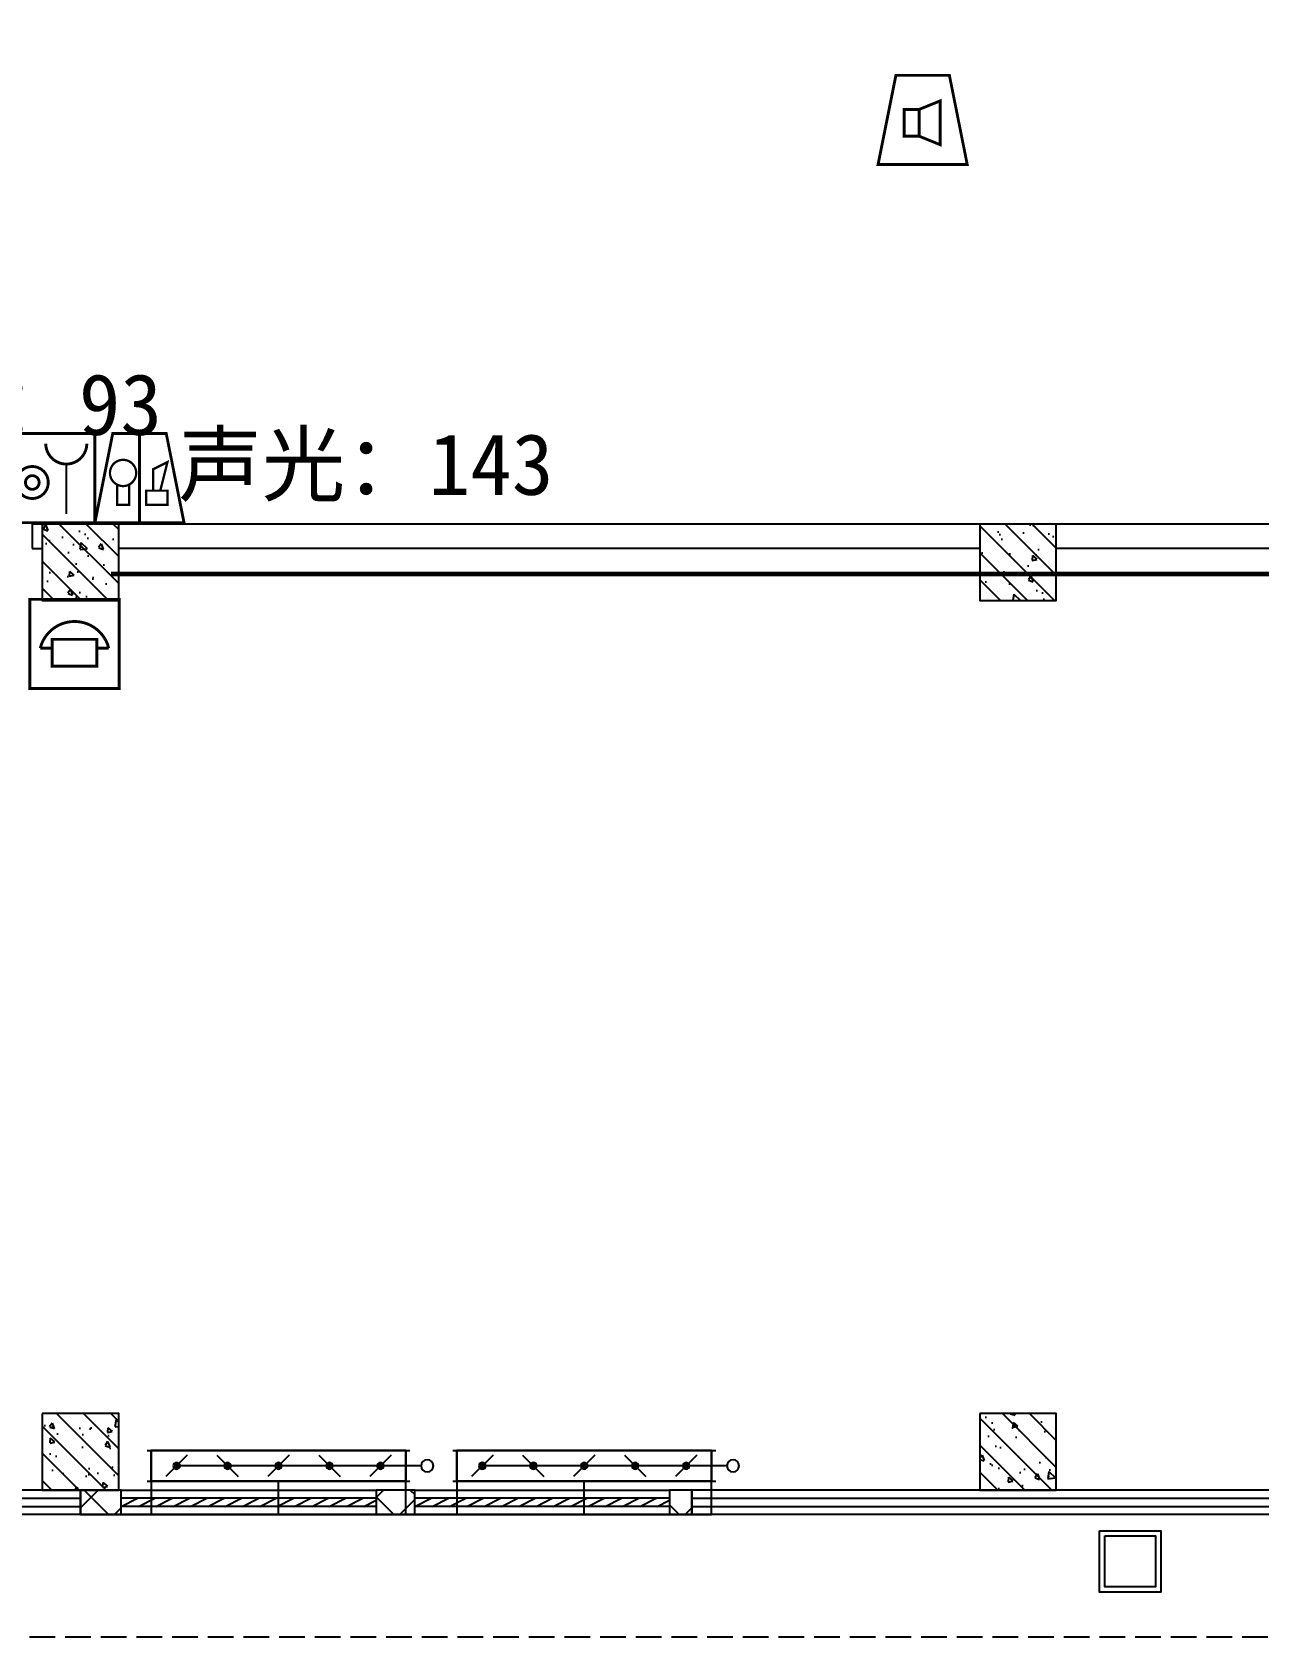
# Model space of a CAD drawing. Header units: millimetres. Extents: x -633009578 to 5705885, y -633235091 to 2571734.
# Drawn here: x 3553645 to 3565684, y 2058795 to 2074535 of the extents above; entities that cross this region are included whole.
import ezdxf

# ---------------------------------------------------------------- set-up
doc = ezdxf.new("R2010")
doc.units = ezdxf.units.MM
doc.header["$LTSCALE"] = 1000
doc.header["$MEASUREMENT"] = 0
doc.linetypes.add('CENTER2', pattern=[1.125, 0.75, -0.125, 0.125, -0.125])
doc.linetypes.add('DASH', pattern=[0.35, 0.25, -0.1])
doc.layers.get('0').update_dxf_attribs({"color": 9})
for name, color, linetype in [('000000000000电气', 7, 'Continuous'), ('A-COLUM(柱)', 255, 'Continuous'), ('A-F-AREA(计算)', 5, 'Continuous'), ('A-HATH(填充)', 8, 'Continuous'), ('A-ROOF-G(钢构)', 25, 'Continuous'), ('A-ST-O(室外)', 54, 'Continuous'), ('A-WALL(墙)', 255, 'Continuous'), ('A-WINDOW（窗）', 4, 'Continuous'), ('DUCT-送风中心线', 5, 'CENTER2'), ('DUCT-送风法兰', 2, 'Continuous'), ('DUCT-送风电动阀门', 7, 'Continuous'), ('DUCT-送风管', 4, 'Continuous'), ('DUCT-送风管端线', 2, 'Continuous'), ('WALL', 9, 'Continuous'), ('电-强电平面-线缆', 3, 'Continuous'), ('设备-消防', 3, 'Continuous')]:
    doc.layers.add(name, color=color, linetype=linetype)
doc.styles.add('IDQSTYLE', font='simhei.ttf', dxfattribs={"width": 0.707, "bigfont": 'hztxt.shx'})
doc.styles.add('宋体', font='simhei.ttf')
pattern_1 = [(45, (1102421.475196055, 677964.29318137), (-200.0002033111466, 200.0002033111467), []), (135, (1102421.475196055, 677964.29318137), (-200.0002033111467, -200.0002033111466), [])]

# ---------------------------------------------------------------- blocks, each defined once
blk = doc.blocks.new('HC001213')
at = {"color": 0, "linetype": 'Continuous', "const_width": 0.2}
blk.add_lwpolyline([(-1.875, 3.125), (1.875, 3.125), (3.125, -3.125), (-3.125, -3.125)], close=True, dxfattribs=at)
for points in [[(-0.243653517016746, 0.7382802506738564), (1.231346482983254, 1.338280250673856), (1.231346482983254, -1.736719749326144), (-0.243653517016746, -1.136719749326144)], [(-1.293653517016746, 0.7382802506738564), (-0.243653517016746, 0.7382802506738564), (-0.243653517016746, -1.136719749326144), (-1.293653517016746, -1.136719749326144), (-1.293653517016746, 0.7382802506738564)]]:
    blk.add_lwpolyline(points, dxfattribs=at)
at = {"color": 0, "style": 'IDQSTYLE', "width": 0.7}
blk.add_attdef('PSFHATT', (5.125, -3.125), '', height=2.5, dxfattribs=at)
blk = doc.blocks.new('HC001212')
at = {"color": 0, "linetype": 'Continuous', "const_width": 0.2}
blk.add_lwpolyline([(-1.875, 3.125), (1.875, 3.125), (3.125, -3.125), (-3.125, -3.125)], close=True, dxfattribs=at)
at = {"color": 0, "linetype": 'Continuous'}
for points, const_width in [([(0, 3.125), (0, -3.125)], 0.2), ([(-1.459485991813081, -0.8805239327332393), (-1.95948599181308, 1.119476067266761), (-0.9594859918130805, 0.619476067266761), (-0.9594859918130805, -0.8805239327332393)], 0.16), ([(-1.959485991813081, -1.880523932733239), (-1.95948599181308, -0.8805239327332393), (-0.4594859918130805, -0.8805239327332393), (-0.4594859918130805, -1.880523932733239), (-1.959485991813081, -1.880523932733239)], 0.16), ([(0.7290485194275803, -0.380523932733239), (0.7290485194281489, -1.880523932733239), (1.569048519428149, -1.880523932733239), (1.569048519430491, -0.380523932733239)], 0.16)]:
    blk.add_lwpolyline(points, dxfattribs=dict(at, const_width=const_width))
at = {"color": 0, "linetype": 'Continuous', "const_width": 0.16}
blk.add_lwpolyline([(1.799048519428144, -0.2905239327332435, 0.1989123673796631), (2.068287334970649, 0.3594760672667566, 0.1989123673796631), (1.799048519428145, 1.009476067266757, 0.1989123673796404), (1.149048519428189, 1.278714882809276, 0.1989123673796654), (0.4990485194281443, 1.009476067266757, 0.198912367379653), (0.2298097038856248, 0.3594760672667572, 0.1989123673796529), (0.4990485194281444, -0.2905239327332433, 0.1989123673796571), (1.14904851942816, -0.5597627482757622, 0.1989123673796488)], format="xyb", close=True, dxfattribs=at)
at = {"color": 0, "style": 'IDQSTYLE', "width": 0.7}
blk.add_attdef('PSFHATT', (5.125, -3.125), '', height=2.5, dxfattribs=at)
blk = doc.blocks.new('HC001208')
at = {"color": 0, "linetype": 'Continuous', "const_width": 0.2}
blk.add_lwpolyline([(-3.125, 3.125), (3.125, 3.125), (3.125, -3.125), (-3.125, -3.125)], close=True, dxfattribs=at)
blk.add_lwpolyline([(-2.560875308812533, 2.421549273106315, 0.198912367379651), (-2.13910907372117, 1.40331550819771, 0.1989123673796632), (-1.120875308812534, 0.9815492731063138, 0.1989123673796561), (-0.1026415439039181, 1.403315508197666, 0.1989123673796525), (0.3191246911874668, 2.421549273106313)], format="xyb", dxfattribs=at)
at = {"color": 0, "linetype": 'Continuous', "const_width": 0.128}
blk.add_lwpolyline([(-1.120875308812544, 0.9815492731063138), (-1.120875308812535, -2.518826738720627)], dxfattribs=at)
at = {"color": 0, "linetype": 'Continuous', "const_width": 0.2}
for points in [[(2.383210274305692, -0.3093507400644881, 0.9999999999999997), (0.1432102743056918, -0.3093507400644877, 0.9999999999999999)], [(0.7832102743056915, -0.3093507400644884, 0.9999999999999994), (1.743210274305692, -0.3093507400644881, 0.9999999999999994)]]:
    blk.add_lwpolyline(points, format="xyb", close=True, dxfattribs=at)
at = {"color": 0, "style": 'IDQSTYLE', "width": 0.7}
blk.add_attdef('PSFHATT', (5.125, -3.125), '', height=2.5, dxfattribs=at)
blk = doc.blocks.new('HC001230')
at = {"color": 0, "linetype": 'Continuous', "const_width": 0.2}
blk.add_lwpolyline([(-3.125, 3.125), (3.125, 3.125), (3.125, -3.125), (-3.125, -3.125)], close=True, dxfattribs=at)
for points in [[(-1.749999999999972, 0.8473639094686121, -0.1989123673796602), (1.4210854715202e-14, 1.57223764362152, -0.1989123673796619), (1.750000000000028, 0.8473639094686121, -0.1359723361279837), (2.401072989950848, -0.3027623563785085, -0.1989123673796581)], [(-2.401072989951189, -0.3027623563785085, -0.1359723361280036), (-1.749999999999972, 0.8473639094686121, -0.1989123673796602)]]:
    blk.add_lwpolyline(points, format="xyb", dxfattribs=at)
for points in [[(-1.5625, 0.32223764362152), (1.5625, 0.32223764362152), (1.5625, -1.55276235637848), (-1.5625, -1.55276235637848), (-1.5625, 0.32223764362152)], [(-2.40107298995126, -0.3027623563785085), (-1.5625, -0.30276235637848)], [(1.5625, -0.30276235637848), (2.401072989950791, -0.3027623563785085)]]:
    blk.add_lwpolyline(points, dxfattribs=at)
at = {"color": 0, "style": 'IDQSTYLE', "width": 0.7}
blk.add_attdef('PSFHATT', (5.125, -3.125), '', height=2.5, dxfattribs=at)
blk = doc.blocks.new('$WINLIB2D$00000039')
at = {"color": 0}
for points in [[(-0.4999999999983409, 0.5000000000445652), (-0.4999999999999964, -0.4999999999999716)], [(0.5000000000016591, 0.4999999999536158), (-0.4999999999983409, 0.5000000000445652)], [(0.4999999999983338, -0.5000000000463842), (0.4999999999999609, 0.4999999999999432)], [(-0.499999999999428, 0.1666666667124446), (0.500000000000572, 0.1666666666205998)], [(-0.3838834764901549, -0.166666666632409), (-0.4479860405916831, 0.1666666667079113)], [(-0.3158924398378069, -0.166666666637866), (-0.3799950039392748, 0.1666666667006353)], [(-0.2479014031851996, -0.166666666645142), (-0.3120039672867243, 0.1666666666951784)], [(-0.1799103665328481, -0.1666666666505989), (-0.2440129306343159, 0.1666666666887977)], [(-0.1119193298802692, -0.1666666666569512), (-0.1760218939817904, 0.1666666666824455)], [(-0.04392829322788927, -0.1666666666633319), (-0.1080308573293216, 0.1666666666760648)], [(0.02406274342471804, -0.1666666666696841), (-0.04003982067680312, 0.1666666666697125)], [(0.09205378007703402, -0.1666666666751411), (0.02795121597557682, 0.1666666666642556)], [(0.1600448167296129, -0.1666666666815217), (0.0959422526280953, 0.1666666666578749)], [(0.2280358533819644, -0.166666666687874), (0.163933289280525, 0.1666666666505989)], [(0.2960268900345753, -0.1666666666942547), (0.231924325933047, 0.1666666666460657)], [(0.3640179266869801, -0.1666666667006069), (0.2999153625854838, 0.166666666639685)], [(0.4320089633395341, -0.1666666667060639), (0.3679063992380058, 0.166666666632409)], [(0.4999999999916831, -0.1666666667115209), (0.4358974358904746, 0.1666666666260568)], [(-0.4518745131427302, -0.1666666666260284), (-0.5000000000072298, 0.08358586507802102)], [(-0.500000000000572, -0.1666666666214951), (0.499999999999428, -0.1666666667124446)], [(0.4999999999983338, -0.5000000000463842), (-0.5000000000016662, -0.4999999999554348)]]:
    blk.add_lwpolyline(points, dxfattribs=at)
blk = doc.blocks.new('$TCHSYS$WIN2D')
for p, q in [((-0.5, 0.5), (0.5, 0.5)), ((-0.5, 0.5), (-0.4999999999999999, -0.5)), ((0.5, 0.5), (0.4999999999999998, -0.5)), ((0.5, 0.1666666666666666), (-0.5, 0.1666666666666666)), ((0.5, -0.1666666666666667), (-0.5, -0.1666666666666667)), ((-0.4999999999999999, -0.5), (0.5, -0.5))]:
    blk.add_line(p, q)
blk = doc.blocks.new('_FZH')
h = blk.add_hatch()
h.set_pattern_fill('钢筋混凝土', color=256, scale=0.1, style=0)
h.set_pattern_definition([(45, (0, 0), (-0.1767766952966369, 0.1767766952966369), []), (50, (0, 0), (0.7172601826007535, -0.06275213498259512), [0.07500000000000001, -0.8250000000000001]), (355, (0, 0), (-0.138751333613, 0.7521921337000119), [0.06, -0.66]), (100.4514, (0.05977168000000001, -0.00522934), (0.5785093817140216, 0.6894395420609536), [0.06374019, -0.701142112]), (46.1842, (0, 0.2), (1.067241048625645, -0.1655190143290181), [0.1125, -1.2375]), (96.6356, (0.088936745, 0.186206693), (0.9346627055487033, 0.9741178709004418), [0.095610288, -1.051713]), (351.1842, (0, 0.2), (0.9346619451336272, 0.9741186009253247), [0.09000000000000001, -0.9900000000000001]), (21, (0.1, 0.15), (0.5969070521184617, -0.4026188906653388), [0.07500000000000001, -0.8250000000000001]), (326, (0.1, 0.15), (0.2433153319215824, 0.7251500450468529), [0.06, -0.66]), (71.4514, (0.149742233, 0.116448394), (0.84022262858149, 0.3225304967099524), [0.06374019, -0.701142112]), (37.50000000000001, (0, 0), (0.01215985531729062, 0.3328938538313115), [0, -0.652, 0, -0.67, 0, -0.6625000000000001]), (7.499999999999999, (0, 0), (0.2630695374421486, 0.3944117118823603), [0, -0.382, 0, -0.637, 0, -0.2525]), (-32.5, (-0.223, 0), (0.533822436172409, -0.02255487173437976), [0, -0.25, 0, -0.78, 0, -1.035]), (-42.5, (-0.323, 0), (0.5831861693423862, 0.1001049823323177), [0, -0.325, 0, -0.518, 0, -0.735])])
h.paths.add_polyline_path([(-0.5, -0.5), (0.5, -0.5), (0.5, 0.5), (-0.5, 0.5)])
blk.add_lwpolyline([(-0.5, -0.5), (0.5, -0.5), (0.5, 0.5), (-0.5, 0.5)], close=True)
blk = doc.blocks.new('00000561Cent_DN')
at = {"color": 0, "linetype": 'ByBlock', "lineweight": -2}
blk.add_line((175, 175), (-175, -175), dxfattribs=at)
for radius in [55.3955500890495, 37.51539900800275, 26.83071063336451]:
    blk.add_circle((0, 0), radius, dxfattribs=at)
blk = doc.blocks.new('00000561Cent_UP')
at = {"color": 0, "linetype": 'ByBlock', "lineweight": -2}
blk.add_line((175, -175), (-175, 175), dxfattribs=at)
for radius in [55.3955500890495, 37.51539900800275, 26.83071063336451]:
    blk.add_circle((0, 0), radius, dxfattribs=at)
blk = doc.blocks.new('00000561Cent')
blk.add_line((0, 250), (0, -250))
blk = doc.blocks.new('00000561Body')
at = {"color": 0, "linetype": 'ByBlock', "lineweight": -2}
for p, q in [((-250, -500), (-250, 500)), ((250, 500), (-250, 500)), ((250, -500), (250, 500)), ((-250, -500), (250, -500))]:
    blk.add_line(p, q, dxfattribs=at)
blk.add_line((0, 500), (0, 0))
blk = doc.blocks.new('00000561Hand')
blk.add_line((0, 250), (0, 0))
at = {"color": 0, "linetype": 'ByBlock', "lineweight": -2}
blk.add_circle((0, 350), 100, dxfattribs=at)

msp = doc.modelspace()

# ---------------------------------------------------------------- hatches: boundary and pattern name
at = {"layer": 'A-HATH(填充)'}
h = msp.add_hatch(dxfattribs=at)
h.set_pattern_fill('多孔材料', color=256, scale=100, style=0)
h.set_pattern_definition(pattern_1)
h.paths.add_polyline_path([(3554119.994032013, 2059994.629172636), (3554519.994031505, 2059994.629172635), (3554519.994031504, 2060234.629172633), (3554119.994032013, 2060234.629172633)])
h = msp.add_hatch(dxfattribs=at)
h.set_pattern_fill('多孔材料', color=256, scale=100, style=0)
h.set_pattern_definition(pattern_1)
h.paths.add_polyline_path([(3557019.994031505, 2059994.629172635), (3557399.994032013, 2059994.629172635), (3557399.994032013, 2060234.629172633), (3557019.994031504, 2060234.629172633)])
h = msp.add_hatch(dxfattribs=at)
h.set_pattern_fill('多孔材料', color=256, scale=100, style=0)
h.set_pattern_definition(pattern_1)
h.paths.add_polyline_path([(3559899.994032013, 2059994.629172635), (3560119.994031504, 2059994.629172635), (3560119.994031504, 2060234.629172633), (3559899.994032013, 2060234.629172633)])

# ---------------------------------------------------------------- linework, layer by layer
at = {"layer": 'A-F-AREA(计算)'}
msp.add_lwpolyline([(3534479.994031782, 2196074.629172625), (3668759.994031782, 2196074.629172625), (3668759.994031782, 2059994.629172625), (3534479.994031782, 2059994.629172625)], close=True, dxfattribs=at)
at = {"layer": 'A-ROOF-G(钢构)'}
for points in [[(3564120.001237538, 2059834.629172627), (3564720.001237538, 2059834.629172627), (3564720.001237538, 2059234.629172627), (3564120.001237538, 2059234.629172627)], [(3564170.001237538, 2059784.629172627), (3564670.001237538, 2059784.629172627), (3564670.001237538, 2059284.629172627), (3564170.001237538, 2059284.629172627)]]:
    msp.add_lwpolyline(points, close=True, dxfattribs=at)
at = {"layer": 'A-ST-O(室外)', "linetype": 'DASH'}
msp.add_lwpolyline([(3534719.994031765, 2058794.629172639), (3602269.994472506, 2058794.629172639)], dxfattribs=at)
at = {"layer": 'A-WALL(墙)'}
for p, q in [((3553744.994031993, 2069709.629172092), (3553644.994031504, 2069709.629172726)), ((3553644.994031504, 2069709.629172726), (3553644.994031504, 2069469.629172652)), ((3562944.994031993, 2069709.629172634), (3554494.994031342, 2069709.629172624)), ((3572144.994031993, 2069709.629172634), (3563694.994031342, 2069709.629172632)), ((3553644.994031504, 2069469.629172652), (3553744.994031993, 2069469.629172466)), ((3562944.994031993, 2069469.629172634), (3554494.994031342, 2069469.62917263)), ((3572144.994031993, 2069469.629172634), (3563694.994031342, 2069469.629172638))]:
    msp.add_line(p, q, dxfattribs=at)
at = {"layer": 'DUCT-送风中心线', "color": 8}
for p, q in [((3556063.124919219, 2059994.629172626), (3556063.124919219, 2060322.670655213)), ((3559063.124919219, 2059994.629172626), (3559063.124919219, 2060322.670655213))]:
    msp.add_line(p, q, dxfattribs=at)
at = {"layer": 'DUCT-送风法兰', "color": 8}
for p, q in [((3554773.124919219, 2060622.970655213), (3557353.124919219, 2060622.970655213)), ((3557773.124919219, 2060622.970655213), (3560353.124919219, 2060622.970655213)), ((3554773.124919219, 2060322.770655213), (3557353.124919219, 2060322.770655213)), ((3557773.124919219, 2060322.770655213), (3560353.124919219, 2060322.770655213))]:
    msp.add_line(p, q, dxfattribs=at)
at = {"layer": 'DUCT-送风管', "color": 8}
for p, q in [((3554813.124919219, 2060322.870655213), (3554813.124919219, 2060622.870655213)), ((3557313.124919219, 2060622.870655213), (3557313.124919219, 2060322.870655213)), ((3557813.124919219, 2060322.870655213), (3557813.124919219, 2060622.870655213)), ((3560313.124919219, 2060622.870655213), (3560313.124919219, 2060322.870655213)), ((3554813.124919219, 2060322.670655213), (3554813.124919219, 2059994.629172626)), ((3557313.124919219, 2059994.629172626), (3557313.124919219, 2060322.670655213)), ((3557813.124919219, 2060322.670655213), (3557813.124919219, 2059994.629172626)), ((3560313.124919219, 2059994.629172626), (3560313.124919219, 2060322.670655213)), ((3554813.124919219, 2059994.629172626), (3557313.124919219, 2059994.629172626)), ((3557813.124919219, 2059994.629172626), (3560313.124919219, 2059994.629172626))]:
    msp.add_line(p, q, dxfattribs=at)
at = {"layer": 'DUCT-送风管端线', "color": 8}
for p, q in [((3557313.124919219, 2060622.870655213), (3554813.124919219, 2060622.870655213)), ((3560313.124919219, 2060622.870655213), (3557813.124919219, 2060622.870655213)), ((3557313.124919219, 2060322.870655213), (3554813.124919219, 2060322.870655213)), ((3557313.124919219, 2060322.670655213), (3554813.124919219, 2060322.670655213)), ((3560313.124919219, 2060322.870655213), (3557813.124919219, 2060322.870655213)), ((3560313.124919219, 2060322.670655213), (3557813.124919219, 2060322.670655213))]:
    msp.add_line(p, q, dxfattribs=at)
at = {"layer": 'WALL'}
for p, q in [((3554519.994031504, 2060234.629172633), (3554119.994032013, 2060234.629172633)), ((3554119.994032013, 2060234.629172633), (3554119.994032013, 2059994.629172636)), ((3554519.994031505, 2059994.629172635), (3554519.994031504, 2060234.629172633)), ((3557399.994032013, 2060234.629172633), (3557019.994031504, 2060234.629172633)), ((3557019.994031504, 2060234.629172633), (3557019.994031505, 2059994.629172635)), ((3557399.994032013, 2059994.629172635), (3557399.994032013, 2060234.629172633)), ((3560119.994031504, 2060234.629172633), (3559899.994032013, 2060234.629172633)), ((3559899.994032013, 2060234.629172633), (3559899.994032013, 2059994.629172635)), ((3560119.994031504, 2059994.629172635), (3560119.994031504, 2060234.629172633)), ((3554119.994032013, 2059994.629172636), (3554519.994031505, 2059994.629172635)), ((3557019.994031505, 2059994.629172635), (3557399.994032013, 2059994.629172635)), ((3559899.994032013, 2059994.629172635), (3560119.994031504, 2059994.629172635))]:
    msp.add_line(p, q, dxfattribs=at)
at = {"layer": '电-强电平面-线缆', "color": 1, "linetype": 'Continuous', "const_width": 45}
msp.add_lwpolyline([(3554417.963618187, 2069218.50000003), (3586391, 2069218.50000003)], dxfattribs=at)

# ---------------------------------------------------------------- block references
at = {"layer": 'A-COLUM(柱)', "xscale": 750, "yscale": 750, "zscale": 750, "rotation": 270}
for p in [(3554119.99403178, 2069334.629172626), (3563319.99403178, 2069334.629172626), (3554119.99403178, 2060609.629172626), (3563319.99403178, 2060609.629172626)]:
    msp.add_blockref('_FZH', p, dxfattribs=at)
at = {"layer": 'A-WINDOW（窗）', "extrusion": (0, 0, -1), "xscale": -4000, "yscale": 240, "zscale": 4000, "rotation": 180}
msp.add_blockref('$TCHSYS$WIN2D', (-3552119.994031783, 2060114.629172626), dxfattribs=at)
at = {"layer": 'A-WINDOW（窗）', "extrusion": (0, 0, -1), "yscale": 240}
for name, p, xscale, zscale in [('$WINLIB2D$00000039', (-3555769.994031786, 2060114.629172626), 2500, 2500), ('$WINLIB2D$00000039', (-3558649.994032061, 2060114.629172626), 2500, 2500), ('$TCHSYS$WIN2D', (-3580119.994031783, 2060114.629172626), 40000, 40000)]:
    msp.add_blockref(name, p, dxfattribs=dict(at, xscale=xscale, zscale=zscale))
at = {"layer": 'DUCT-送风电动阀门', "color": 8, "rotation": 270}
for name, p, xscale, yscale in [('00000561Body', (3556063.124919219, 2060472.870655213, 3000), 0.6, 2.5), ('00000561Cent_DN', (3555063.124919219, 2060472.870655213, 3000), -0.6, 0.6), ('00000561Cent_UP', (3555563.124919219, 2060472.870655213, 3000), -0.6, 0.6), ('00000561Cent_DN', (3556063.124919219, 2060472.870655213, 3000), -0.6, 0.6), ('00000561Cent_UP', (3556563.124919219, 2060472.870655213, 3000), -0.6, 0.6), ('00000561Cent_DN', (3557063.124919219, 2060472.870655213, 3000), -0.6, 0.6), ('00000561Hand', (3557313.124919219, 2060472.870655213, 3000), -0.6, 0.6), ('00000561Body', (3559063.124919219, 2060472.870655213, 3000), 0.6, 2.5), ('00000561Cent_DN', (3558063.124919219, 2060472.870655213, 3000), -0.6, 0.6), ('00000561Cent_UP', (3558563.124919219, 2060472.870655213, 3000), -0.6, 0.6), ('00000561Cent_DN', (3559063.124919219, 2060472.870655213, 3000), -0.6, 0.6), ('00000561Cent_UP', (3559563.124919219, 2060472.870655213, 3000), -0.6, 0.6), ('00000561Cent_DN', (3560063.124919219, 2060472.870655213, 3000), -0.6, 0.6), ('00000561Hand', (3560313.124919219, 2060472.870655213, 3000), -0.6, 0.6), ('00000561Cent', (3556063.124919219, 2060472.870655213, 3000), -0.6, 4), ('00000561Cent', (3559063.124919219, 2060472.870655213, 3000), -0.6, 4)]:
    msp.add_blockref(name, p, dxfattribs=dict(at, xscale=xscale, yscale=yscale))
at = {"layer": '设备-消防', "yscale": 140, "zscale": 140}
for name, p, xscale in [('HC001213', (3562383.994031751, 2073672.864728367), 140), ('HC001208', (3553823.77850512, 2070160.352026016), -140), ('HC001212', (3554698.77850512, 2070160.352026016), -140), ('HC001230', (3554061.274918846, 2068533.826706698), 140)]:
    msp.add_blockref(name, p, dxfattribs=dict(at, xscale=xscale))

# ---------------------------------------------------------------- texts
at = {"layer": '000000000000电气', "color": 2, "lineweight": 35, "style": '宋体'}
msp.add_text('手报：93', height=600, dxfattribs=at).set_placement((3551648.704699347, 2070583.556987284))
at = {"layer": '000000000000电气', "color": 5, "lineweight": 35, "style": '宋体'}
msp.add_text('声光：143', height=600, dxfattribs=at).set_placement((3555081.750339951, 2069995.992851862))

doc.saveas('drawing.dxf')
